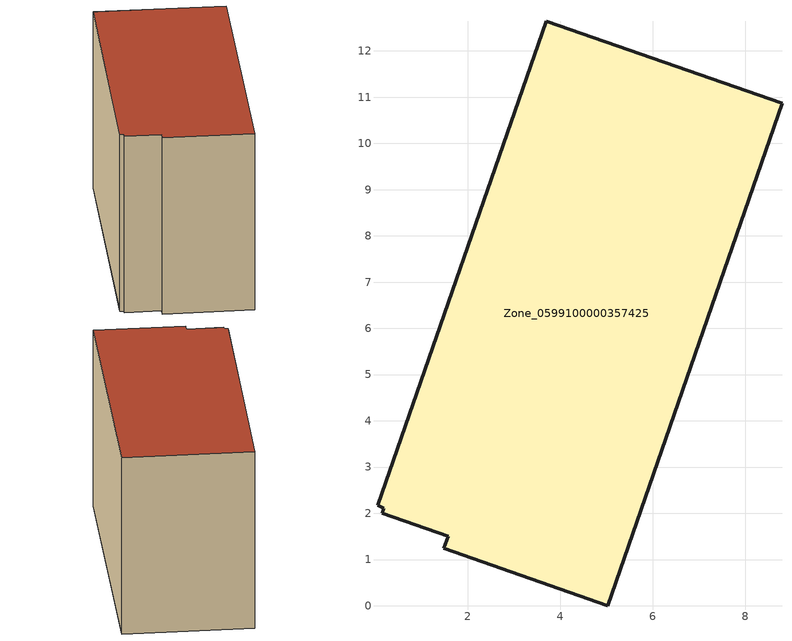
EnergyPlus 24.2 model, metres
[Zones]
Zone_0599100000357425
 floor ground (C_G): 0.18,2.11 0.04,2.18 3.69,12.64 8.79,10.87 5.03,0 1.48,1.24 1.58,1.5 0.14,2 z0
 wall outside (C_F): 1.58,1.5 1.48,1.24 5.03,0 8.79,10.87 3.69,12.64 0.04,2.18 0.18,2.11 0.14,2 1.58,1.5 z0:7.95
 roof outside (C_R): 0.14,2 1.58,1.5 1.48,1.24 5.03,0 8.79,10.87 3.69,12.64 0.04,2.18 0.18,2.11 z7.95
[BUILDING]
Pand.0599100000357425: North Axis=0; Terrain=City; Loads Convergence Tolerance Value=0.04; Temperature Convergence Tolerance Value=0.4; Solar Distribution=FullExterior; Maximum Number of Warmup Days=25; Minimum Number of Warmup Days=1
[Site:Location]
Rotterdam.The.Hague.AP_ZH_NLD Design_Conditions: Latitude=51.96; Longitude=4.45; Time Zone=1; Elevation=-4.5
[SITE:GROUNDTEMPERATURE:BUILDINGSURFACE]
18, 18, 18, 18, 18, 18, 18, 18, 18, 18, 18, 18
[MATERIAL] Thermal Absorptance=0.9; Solar Absorptance=0.7; Visible Absorptance=0.7
Name | Roughness | Thickness | Conductivity | Density | Specific Heat
G.TI.1992-2005 | MediumSmooth | 0.15 | 0.06 | 540 | 1210
F.TI.1992-2005 | Rough | 0.3 | 0.12 | 1920 | 840
R.TI.1992-2005 | MediumRough | 0.2 | 0.08 | 1500 | 1000
[CONSTRUCTION]
C_G: G.TI.1992-2005
C_F: F.TI.1992-2005
C_R: R.TI.1992-2005
[ZONE]
Zone_0599100000357425: Type=1; Multiplier=1; Ceiling Height=Autocalculate; Volume=Autocalculate; Floor Area=autocalculate; Part of Total Floor Area=Yes
[ZONEINFILTRATION:DESIGNFLOWRATE]
Infil_Zone_0599100000357425: Zone or ZoneList or Space or SpaceList=Zone_0599100000357425; Schedule=AlwaysOn; Design Flow Rate Calculation Method=Flow/Area; Flow Rate per Floor Area=0.0015; Constant Term Coefficient=1; Temperature Term Coefficient=0; Velocity Term Coefficient=0; Velocity Squared Term Coefficient=0
[HVACTEMPLATE:ZONE:IDEALLOADSAIRSYSTEM]
Zone_0599100000357425: Maximum Heating Supply Air Temperature=50; Minimum Cooling Supply Air Temperature=13; Maximum Heating Supply Air Humidity Ratio=0.0156; Minimum Cooling Supply Air Humidity Ratio=0.0077; Heating Limit=NoLimit; Cooling Limit=NoLimit; Dehumidification Control Type=ConstantSensibleHeatRatio; Cooling Sensible Heat Ratio=0.7; Dehumidification Setpoint=60; Humidification Control Type=None; Humidification Setpoint=30; Outdoor Air Method=None; Outdoor Air Flow Rate per Person=0.00944; Outdoor Air Flow Rate per Zone Floor Area=0; Outdoor Air Flow Rate per Zone=0; Demand Controlled Ventilation Type=None; Outdoor Air Economizer Type=NoEconomizer; Heat Recovery Type=None; Sensible Heat Recovery Effectiveness=0.7; Latent Heat Recovery Effectiveness=0.65
[ZONECONTROL:THERMOSTAT]
ThermostatControl_Zone_0599100000357425: Zone or ZoneList=Zone_0599100000357425; Control Type Schedule=DualSetpointControlType; Control 1=Thermostat_Zone_0599100000357425; Temperature Difference Between Cutout And Setpoint=0
[THERMOSTATSETPOINT:DUALSETPOINT]
Thermostat_Zone_0599100000357425: Heating Setpoint Temperature Schedule=HeatingSetpoint_Zone_0599100000357425; Cooling Setpoint Temperature Schedule=CoolingSetpoint_Zone_0599100000357425
[SCHEDULE:COMPACT]
HeatingSetpoint_Zone_0599100000357425: Through: 12/31, For: AllDays, Until: 24:00, 21
CoolingSetpoint_Zone_0599100000357425: Through: 12/31, For: AllDays, Until: 24:00, 24
DualSetpointControlType: Through: 12/31, For: AllDays, Until: 24:00, 4
AlwaysOn: Through: 12/31, For: AllDays, Until: 24:00, 1
